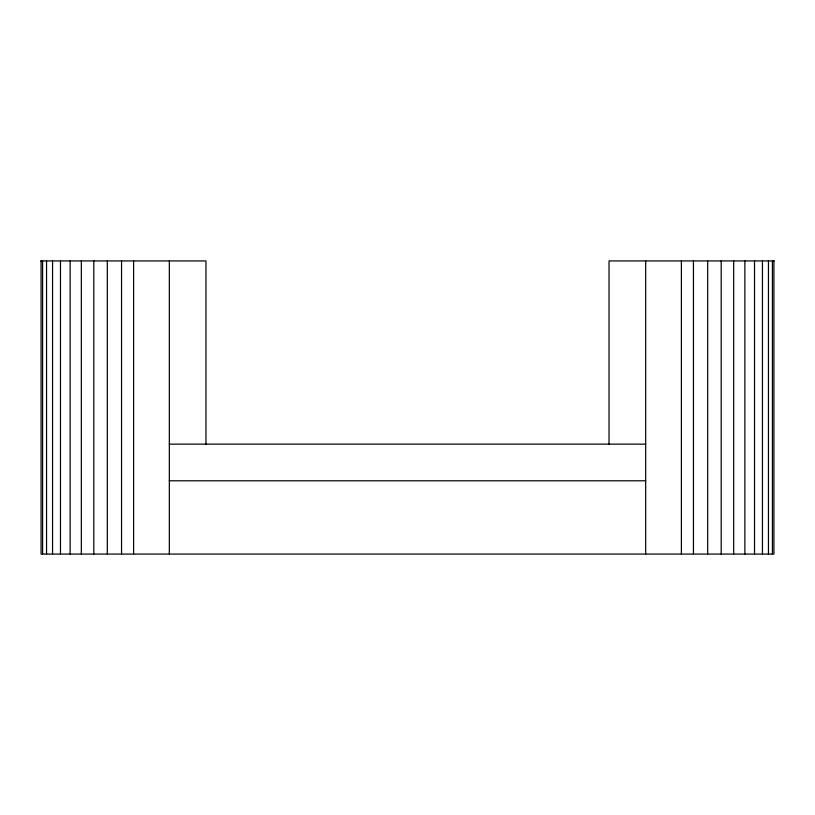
<?xml version="1.0" encoding="UTF-8"?>
<svg xmlns="http://www.w3.org/2000/svg" width="815" height="815" viewBox="0 0 815 815"><rect width="100%" height="100%" fill="white"/><g stroke="black" fill="none" stroke-linecap="round" stroke-linejoin="round"><path stroke-width="1.22" d="M40.75 260.932L205.971 260.932L205.971 444.144M774.25 260.932L609.029 260.932L609.029 444.144M169.326 444.144L645.674 444.144M169.326 480.789L645.674 480.789M773.924 260.932L773.924 554.068L41.076 554.068L41.076 260.932M772.416 260.932L772.416 554.068M768.453 260.932L768.453 554.068M762.443 260.932L762.443 554.068M754.527 260.932L754.527 554.068M744.869 260.932L744.869 554.068M733.673 260.932L733.673 554.068M721.193 260.932L721.193 554.068M707.685 260.932L707.685 554.068M693.443 260.932L693.443 554.068M681.391 260.932L681.391 554.068M645.674 260.932L645.674 554.068M169.326 260.932L169.326 554.068M133.609 260.932L133.609 554.068M121.557 260.932L121.557 554.068M107.315 260.932L107.315 554.068M93.806 260.932L93.806 554.068M81.327 260.932L81.327 554.068M70.131 260.932L70.131 554.068M60.473 260.932L60.473 554.068M52.557 260.932L52.557 554.068M46.547 260.932L46.547 554.068M42.584 260.932L42.584 554.068"/></g></svg>
